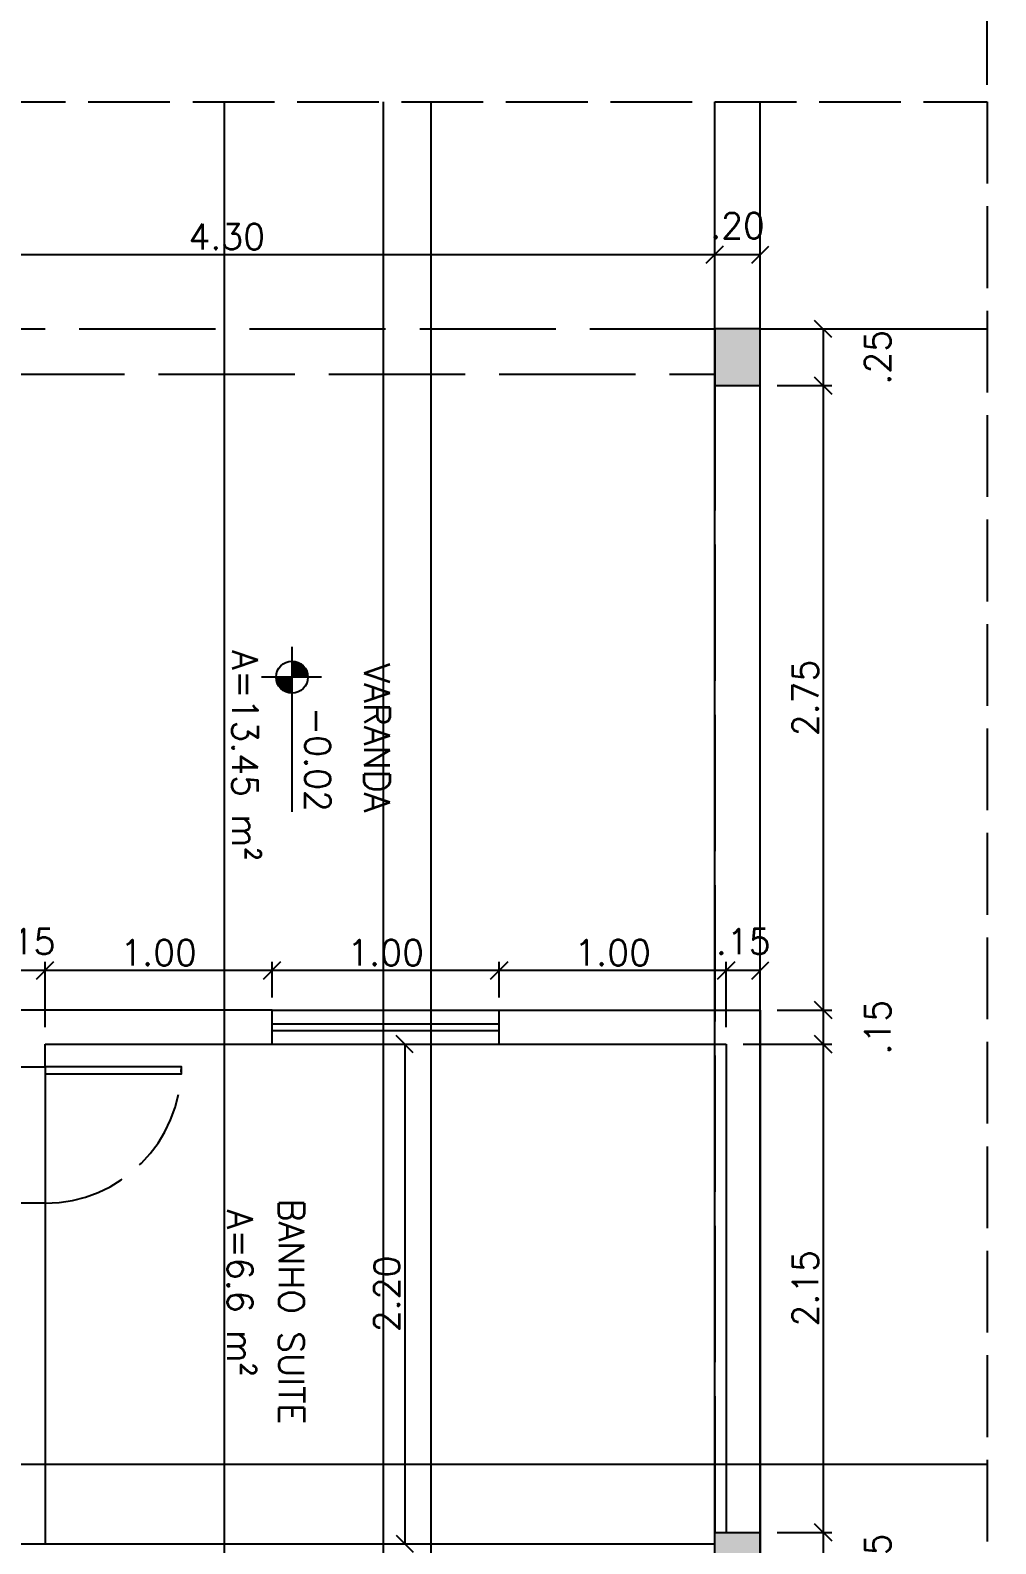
# Model space of a CAD drawing. Header units: inches. Extents: x -2 to 120, y -6 to 26.
# Drawn here: x 113.92 to 118.17, y 9.91 to 16.57 of the extents above; entities that cross this region are included whole.
import ezdxf

# ---------------------------------------------------------------- set-up
doc = ezdxf.new("R2010")
doc.units = ezdxf.units.IN
doc.header["$MEASUREMENT"] = 0
doc.linetypes.add('ACAD_ISO02W100', pattern=[15, 12, -3])
for name, color, linetype in [('Alvenaria', 4, 'Continuous'), ('ARQ-COTAS', 1, 'Continuous'), ('ARQ-NIVEL', 1, 'Continuous'), ('ARQ-TEXTO2', 2, 'Continuous'), ('ARQ-TEXTO3', 3, 'Continuous'), ('Estrutura', 6, 'Continuous'), ('Hachura', 8, 'Continuous'), ('Janela', 3, 'Continuous'), ('Peitoril', 1, 'Continuous'), ('Porta', 3, 'Continuous'), ('Projecao', 1, 'ACAD_ISO02W100'), ('Soleira', 1, 'Continuous')]:
    doc.layers.add(name, color=color, linetype=linetype)
doc.layers.get('0').off()
doc.styles.add('ROMANS', font='romans.shx')
doc.dimstyles.new('1-75', dxfattribs={"dimscale": 0.75, "dimtxt": 0.15, "dimasz": 0.1, "dimexe": 0.05, "dimexo": 0.1, "dimgap": 0.03, "dimtad": 1, "dimzin": 5, "dimdsep": 46, "dimtxsty": 'ROMANS', "dimblk": 'OBLIQUE', "dimcen": 0, "dimclrd": 256, "dimclre": 256, "dimclrt": 2, "dimadec": 0, "dimazin": 0, "dimtfac": 1, "dimtofl": 0, "dimtmove": 2, "dimatfit": 3, "dimfxl": 0.04, "dimtolj": 1, "dimtzin": 1, "dimarcsym": 0})

# ---------------------------------------------------------------- blocks, each defined once
blk = doc.blocks.new('nivel planta')
at = {"layer": 'ARQ-NIVEL', "color": 1}
for p, q in [((-0.7909, 0.174), (-0.7909, -0.1786)), ((0, 0), (-0.9695, 0)), ((-0.8843, 0.007), (-0.7909, 0.007)), ((-0.8834, 0.0148), (-0.7909, 0.0148)), ((-0.8818, 0.0226), (-0.7909, 0.0226)), ((-0.8795, 0.0304), (-0.7909, 0.0304)), ((-0.8764, 0.0382), (-0.7909, 0.0382)), ((-0.8725, 0.0461), (-0.7909, 0.0461)), ((-0.8676, 0.0539), (-0.7909, 0.0539)), ((-0.8615, 0.0617), (-0.7909, 0.0617)), ((-0.8538, 0.0695), (-0.7909, 0.0695)), ((-0.8439, 0.0773), (-0.7909, 0.0773)), ((-0.8301, 0.0851), (-0.7909, 0.0851)), ((-0.7909, -0.0008), (-0.6971, -0.0008)), ((-0.7909, -0.0086), (-0.6975, -0.0086)), ((-0.7909, -0.0164), (-0.6986, -0.0164)), ((-0.7909, -0.0243), (-0.7003, -0.0243)), ((-0.7909, -0.0321), (-0.7028, -0.0321)), ((-0.7909, -0.0399), (-0.706, -0.0399)), ((-0.7909, -0.0477), (-0.7101, -0.0477)), ((-0.7909, -0.0555), (-0.7153, -0.0555)), ((-0.7909, -0.0633), (-0.7217, -0.0633)), ((-0.7909, -0.0711), (-0.7298, -0.0711)), ((-0.7909, -0.0789), (-0.7403, -0.0789)), ((-0.7909, -0.0868), (-0.7553, -0.0868))]:
    blk.add_line(p, q, dxfattribs=at)
blk.add_circle((-0.7909, 0), 0.0937, dxfattribs=at)
blk = doc.blocks.new('_Oblique')
at = {"color": 0, "linetype": 'ByBlock', "lineweight": -2}
blk.add_line((-0.5, -0.5), (0.5, 0.5), dxfattribs=at)
blk = doc.blocks.new('*D1143')
at = {"layer": 'ARQ-COTAS', "lineweight": -2, "transparency": 16777216}
for p, q in [((117.2074, 9.9599), (117.4472, 9.9599)), ((117.4097, 9.9599), (117.4097, 9.7099)), ((117.2074, 9.7099), (117.4472, 9.7099))]:
    blk.add_line(p, q, dxfattribs=at)
at = {"layer": 'DEFPOINTS', "color": 0, "transparency": 16777216}
for p in [(117.1324, 9.9599), (117.1324, 9.7099), (117.4097, 9.7099)]:
    blk.add_point(p, dxfattribs=at)
at = {"layer": 'ARQ-COTAS', "lineweight": -2, "transparency": 16777216, "xscale": 0.07500000000000001, "yscale": 0.07500000000000001, "zscale": 0.07500000000000001}
for p, rotation in [((117.4097, 9.9599), 90), ((117.4097, 9.7099), 270)]:
    blk.add_blockref('_Oblique', p, dxfattribs=dict(at, rotation=rotation))
at = {"layer": 'ARQ-COTAS', "color": 2, "transparency": 16777216, "insert": (117.6497, 9.8349), "char_height": 0.1125, "attachment_point": 5, "rotation": 90, "style": 'ROMANS'}
blk.add_mtext('\\A1;.25', dxfattribs=at)
blk = doc.blocks.new('*D1145')
at = {"layer": 'ARQ-COTAS', "lineweight": -2, "transparency": 16777216}
for p, q in [((117.0574, 12.1099), (117.4472, 12.1099)), ((117.4097, 12.1099), (117.4097, 9.9599)), ((117.2074, 9.9599), (117.4472, 9.9599))]:
    blk.add_line(p, q, dxfattribs=at)
at = {"layer": 'DEFPOINTS', "color": 0, "transparency": 16777216}
for p in [(116.9824, 12.1099), (117.1324, 9.9599), (117.4097, 9.9599)]:
    blk.add_point(p, dxfattribs=at)
at = {"layer": 'ARQ-COTAS', "lineweight": -2, "transparency": 16777216, "xscale": 0.07500000000000001, "yscale": 0.07500000000000001, "zscale": 0.07500000000000001}
for p, rotation in [((117.4097, 12.1099), 90), ((117.4097, 9.9599), 270)]:
    blk.add_blockref('_Oblique', p, dxfattribs=dict(at, rotation=rotation))
at = {"layer": 'ARQ-COTAS', "color": 2, "transparency": 16777216, "insert": (117.331, 11.0349), "char_height": 0.1125, "attachment_point": 5, "rotation": 90, "style": 'ROMANS'}
blk.add_mtext('\\A1;2.15', dxfattribs=at)
blk = doc.blocks.new('*D1146')
at = {"layer": 'ARQ-COTAS', "lineweight": -2, "transparency": 16777216}
for p, q in [((117.2074, 12.2599), (117.4472, 12.2599)), ((117.4097, 12.2599), (117.4097, 12.1099)), ((117.2074, 12.1099), (117.4472, 12.1099))]:
    blk.add_line(p, q, dxfattribs=at)
at = {"layer": 'DEFPOINTS', "color": 0, "transparency": 16777216}
for p in [(117.1324, 12.2599), (117.1324, 12.1099), (117.4097, 12.1099)]:
    blk.add_point(p, dxfattribs=at)
at = {"layer": 'ARQ-COTAS', "lineweight": -2, "transparency": 16777216, "xscale": 0.07500000000000001, "yscale": 0.07500000000000001, "zscale": 0.07500000000000001}
for p, rotation in [((117.4097, 12.2599), 90), ((117.4097, 12.1099), 270)]:
    blk.add_blockref('_Oblique', p, dxfattribs=dict(at, rotation=rotation))
at = {"layer": 'ARQ-COTAS', "color": 2, "transparency": 16777216, "insert": (117.6497, 12.1849), "char_height": 0.1125, "attachment_point": 5, "rotation": 90, "style": 'ROMANS'}
blk.add_mtext('\\A1;.15', dxfattribs=at)
blk = doc.blocks.new('*D1147')
at = {"layer": 'ARQ-COTAS', "lineweight": -2, "transparency": 16777216}
for p, q in [((117.2074, 15.0099), (117.4472, 15.0099)), ((117.4097, 15.0099), (117.4097, 12.2599)), ((117.2074, 12.2599), (117.4472, 12.2599))]:
    blk.add_line(p, q, dxfattribs=at)
at = {"layer": 'DEFPOINTS', "color": 0, "transparency": 16777216}
for p in [(117.1324, 15.0099), (117.1324, 12.2599), (117.4097, 12.2599)]:
    blk.add_point(p, dxfattribs=at)
at = {"layer": 'ARQ-COTAS', "lineweight": -2, "transparency": 16777216, "xscale": 0.07500000000000001, "yscale": 0.07500000000000001, "zscale": 0.07500000000000001}
for p, rotation in [((117.4097, 15.0099), 90), ((117.4097, 12.2599), 270)]:
    blk.add_blockref('_Oblique', p, dxfattribs=dict(at, rotation=rotation))
at = {"layer": 'ARQ-COTAS', "color": 2, "transparency": 16777216, "insert": (117.331, 13.6349), "char_height": 0.1125, "attachment_point": 5, "rotation": 90, "style": 'ROMANS'}
blk.add_mtext('\\A1;2.75', dxfattribs=at)
blk = doc.blocks.new('*D1148')
at = {"layer": 'ARQ-COTAS', "lineweight": -2, "transparency": 16777216}
for p, q in [((117.2074, 15.2599), (117.4472, 15.2599)), ((117.4097, 15.2599), (117.4097, 15.0099)), ((117.2074, 15.0099), (117.4472, 15.0099))]:
    blk.add_line(p, q, dxfattribs=at)
at = {"layer": 'DEFPOINTS', "color": 0, "transparency": 16777216}
for p in [(117.1324, 15.2599), (117.1324, 15.0099), (117.4097, 15.0099)]:
    blk.add_point(p, dxfattribs=at)
at = {"layer": 'ARQ-COTAS', "lineweight": -2, "transparency": 16777216, "xscale": 0.07500000000000001, "yscale": 0.07500000000000001, "zscale": 0.07500000000000001}
for p, rotation in [((117.4097, 15.2599), 90), ((117.4097, 15.0099), 270)]:
    blk.add_blockref('_Oblique', p, dxfattribs=dict(at, rotation=rotation))
at = {"layer": 'ARQ-COTAS', "color": 2, "transparency": 16777216, "insert": (117.6497, 15.1349), "char_height": 0.1125, "attachment_point": 5, "rotation": 90, "style": 'ROMANS'}
blk.add_mtext('\\A1;.25', dxfattribs=at)
blk = doc.blocks.new('*D1186')
at = {"layer": 'ARQ-COTAS', "lineweight": -2, "transparency": 16777216}
for p, q in [((112.6324, 15.3349), (112.6324, 15.6247)), ((116.9324, 15.3349), (116.9324, 15.6247)), ((112.6324, 15.5872), (116.9324, 15.5872))]:
    blk.add_line(p, q, dxfattribs=at)
at = {"layer": 'DEFPOINTS', "color": 0, "transparency": 16777216}
for p in [(116.9324, 15.5872), (112.6324, 15.2599), (116.9324, 15.2599)]:
    blk.add_point(p, dxfattribs=at)
at = {"layer": 'ARQ-COTAS', "lineweight": -2, "transparency": 16777216, "xscale": 0.07500000000000001, "yscale": 0.07500000000000001, "zscale": 0.07500000000000001, "rotation": 180}
blk.add_blockref('_Oblique', (112.6324, 15.5872), dxfattribs=at)
at = {"layer": 'ARQ-COTAS', "lineweight": -2, "transparency": 16777216, "xscale": 0.07500000000000001, "yscale": 0.07500000000000001, "zscale": 0.07500000000000001}
blk.add_blockref('_Oblique', (116.9324, 15.5872), dxfattribs=at)
at = {"layer": 'ARQ-COTAS', "color": 2, "transparency": 16777216, "insert": (114.7824, 15.666), "char_height": 0.1125, "attachment_point": 5, "style": 'ROMANS'}
blk.add_mtext('\\A1;4.30', dxfattribs=at)
blk = doc.blocks.new('*D1187')
at = {"layer": 'ARQ-COTAS', "lineweight": -2, "transparency": 16777216}
for p, q in [((116.9324, 15.3349), (116.9324, 15.6247)), ((117.1324, 15.3349), (117.1324, 15.6247)), ((116.9324, 15.5872), (117.1324, 15.5872))]:
    blk.add_line(p, q, dxfattribs=at)
at = {"layer": 'DEFPOINTS', "color": 0, "transparency": 16777216}
for p in [(117.1324, 15.5872), (116.9324, 15.2599), (117.1324, 15.2599)]:
    blk.add_point(p, dxfattribs=at)
at = {"layer": 'ARQ-COTAS', "lineweight": -2, "transparency": 16777216, "xscale": 0.07500000000000001, "yscale": 0.07500000000000001, "zscale": 0.07500000000000001, "rotation": 180}
blk.add_blockref('_Oblique', (116.9324, 15.5872), dxfattribs=at)
at = {"layer": 'ARQ-COTAS', "lineweight": -2, "transparency": 16777216, "xscale": 0.07500000000000001, "yscale": 0.07500000000000001, "zscale": 0.07500000000000001}
blk.add_blockref('_Oblique', (117.1324, 15.5872), dxfattribs=at)
at = {"layer": 'ARQ-COTAS', "color": 2, "transparency": 16777216, "insert": (117.0324, 15.7147), "char_height": 0.1125, "attachment_point": 5, "style": 'ROMANS'}
blk.add_mtext('\\A1;.20', dxfattribs=at)
blk = doc.blocks.new('*D1188')
at = {"layer": 'ARQ-COTAS', "lineweight": -2, "transparency": 16777216}
for p, q in [((103.1324, 16.3349), (103.1324, 16.8373)), ((103.1324, 16.7998), (118.1324, 16.7998)), ((118.1324, 16.3349), (118.1324, 16.8373))]:
    blk.add_line(p, q, dxfattribs=at)
at = {"layer": 'DEFPOINTS', "color": 0, "transparency": 16777216}
for p in [(118.1324, 16.7998), (103.1324, 16.2599), (118.1324, 16.2599)]:
    blk.add_point(p, dxfattribs=at)
at = {"layer": 'ARQ-COTAS', "lineweight": -2, "transparency": 16777216, "xscale": 0.07500000000000001, "yscale": 0.07500000000000001, "zscale": 0.07500000000000001, "rotation": 180}
blk.add_blockref('_Oblique', (103.1324, 16.7998), dxfattribs=at)
at = {"layer": 'ARQ-COTAS', "lineweight": -2, "transparency": 16777216, "xscale": 0.07500000000000001, "yscale": 0.07500000000000001, "zscale": 0.07500000000000001}
blk.add_blockref('_Oblique', (118.1324, 16.7998), dxfattribs=at)
at = {"layer": 'ARQ-COTAS', "color": 2, "transparency": 16777216, "insert": (110.6324, 16.8786), "char_height": 0.1125, "attachment_point": 5, "style": 'ROMANS'}
blk.add_mtext('\\A1;15.00', dxfattribs=at)
blk = doc.blocks.new('*D1217')
at = {"layer": 'ARQ-COTAS', "lineweight": -2, "transparency": 16777216}
for p, q in [((114.9824, 12.3151), (114.9824, 12.4719)), ((115.9824, 12.3151), (115.9824, 12.4719)), ((115.9824, 12.4344), (114.9824, 12.4344))]:
    blk.add_line(p, q, dxfattribs=at)
at = {"layer": 'DEFPOINTS', "color": 0, "transparency": 16777216}
for p in [(114.9824, 12.4344), (114.9824, 12.2401), (115.9824, 12.2401)]:
    blk.add_point(p, dxfattribs=at)
at = {"layer": 'ARQ-COTAS', "lineweight": -2, "transparency": 16777216, "xscale": 0.07500000000000001, "yscale": 0.07500000000000001, "zscale": 0.07500000000000001, "rotation": 180}
blk.add_blockref('_Oblique', (114.9824, 12.4344), dxfattribs=at)
at = {"layer": 'ARQ-COTAS', "lineweight": -2, "transparency": 16777216, "xscale": 0.07500000000000001, "yscale": 0.07500000000000001, "zscale": 0.07500000000000001}
blk.add_blockref('_Oblique', (115.9824, 12.4344), dxfattribs=at)
at = {"layer": 'ARQ-COTAS', "color": 2, "transparency": 16777216, "insert": (115.4824, 12.5131), "char_height": 0.1125, "attachment_point": 5, "style": 'ROMANS'}
blk.add_mtext('\\A1;1.00', dxfattribs=at)
blk = doc.blocks.new('*D1218')
at = {"layer": 'ARQ-COTAS', "lineweight": -2, "transparency": 16777216}
for p, q in [((115.9824, 12.3349), (115.9824, 12.4719)), ((116.9824, 12.1849), (116.9824, 12.4719)), ((116.9824, 12.4344), (115.9824, 12.4344))]:
    blk.add_line(p, q, dxfattribs=at)
at = {"layer": 'DEFPOINTS', "color": 0, "transparency": 16777216}
for p in [(115.9824, 12.4344), (115.9824, 12.2599), (116.9824, 12.1099)]:
    blk.add_point(p, dxfattribs=at)
at = {"layer": 'ARQ-COTAS', "lineweight": -2, "transparency": 16777216, "xscale": 0.07500000000000001, "yscale": 0.07500000000000001, "zscale": 0.07500000000000001, "rotation": 180}
blk.add_blockref('_Oblique', (115.9824, 12.4344), dxfattribs=at)
at = {"layer": 'ARQ-COTAS', "lineweight": -2, "transparency": 16777216, "xscale": 0.07500000000000001, "yscale": 0.07500000000000001, "zscale": 0.07500000000000001}
blk.add_blockref('_Oblique', (116.9824, 12.4344), dxfattribs=at)
at = {"layer": 'ARQ-COTAS', "color": 2, "transparency": 16777216, "insert": (116.4824, 12.5131), "char_height": 0.1125, "attachment_point": 5, "style": 'ROMANS'}
blk.add_mtext('\\A1;1.00', dxfattribs=at)
blk = doc.blocks.new('*D1219')
at = {"layer": 'ARQ-COTAS', "lineweight": -2, "transparency": 16777216}
for p, q in [((116.9824, 12.1849), (116.9824, 12.4719)), ((117.1324, 12.3349), (117.1324, 12.4719)), ((117.1324, 12.4344), (116.9824, 12.4344))]:
    blk.add_line(p, q, dxfattribs=at)
at = {"layer": 'DEFPOINTS', "color": 0, "transparency": 16777216}
for p in [(116.9824, 12.4344), (117.1324, 12.2599), (116.9824, 12.1099)]:
    blk.add_point(p, dxfattribs=at)
at = {"layer": 'ARQ-COTAS', "lineweight": -2, "transparency": 16777216, "xscale": 0.07500000000000001, "yscale": 0.07500000000000001, "zscale": 0.07500000000000001, "rotation": 180}
blk.add_blockref('_Oblique', (116.9824, 12.4344), dxfattribs=at)
at = {"layer": 'ARQ-COTAS', "lineweight": -2, "transparency": 16777216, "xscale": 0.07500000000000001, "yscale": 0.07500000000000001, "zscale": 0.07500000000000001}
blk.add_blockref('_Oblique', (117.1324, 12.4344), dxfattribs=at)
at = {"layer": 'ARQ-COTAS', "color": 2, "transparency": 16777216, "insert": (117.0574, 12.5619), "char_height": 0.1125, "attachment_point": 5, "style": 'ROMANS'}
blk.add_mtext('\\A1;.15', dxfattribs=at)
blk = doc.blocks.new('*D1221')
at = {"layer": 'ARQ-COTAS', "lineweight": -2, "transparency": 16777216}
for p, q in [((113.8324, 12.1849), (113.8324, 12.4719)), ((113.9824, 12.1849), (113.9824, 12.4719)), ((113.9824, 12.4344), (113.8324, 12.4344))]:
    blk.add_line(p, q, dxfattribs=at)
at = {"layer": 'DEFPOINTS', "color": 0, "transparency": 16777216}
for p in [(113.8324, 12.4344), (113.8324, 12.1099), (113.9824, 12.1099)]:
    blk.add_point(p, dxfattribs=at)
at = {"layer": 'ARQ-COTAS', "lineweight": -2, "transparency": 16777216, "xscale": 0.07500000000000001, "yscale": 0.07500000000000001, "zscale": 0.07500000000000001, "rotation": 180}
blk.add_blockref('_Oblique', (113.8324, 12.4344), dxfattribs=at)
at = {"layer": 'ARQ-COTAS', "lineweight": -2, "transparency": 16777216, "xscale": 0.07500000000000001, "yscale": 0.07500000000000001, "zscale": 0.07500000000000001}
blk.add_blockref('_Oblique', (113.9824, 12.4344), dxfattribs=at)
at = {"layer": 'ARQ-COTAS', "color": 2, "transparency": 16777216, "insert": (113.9074, 12.5619), "char_height": 0.1125, "attachment_point": 5, "style": 'ROMANS'}
blk.add_mtext('\\A1;.15', dxfattribs=at)
blk = doc.blocks.new('*D1222')
at = {"layer": 'ARQ-COTAS', "lineweight": -2, "transparency": 16777216}
for p, q in [((113.9824, 12.1849), (113.9824, 12.4719)), ((114.9824, 12.3349), (114.9824, 12.4719)), ((114.9824, 12.4344), (113.9824, 12.4344))]:
    blk.add_line(p, q, dxfattribs=at)
at = {"layer": 'DEFPOINTS', "color": 0, "transparency": 16777216}
for p in [(113.9824, 12.4344), (114.9824, 12.2599), (113.9824, 12.1099)]:
    blk.add_point(p, dxfattribs=at)
at = {"layer": 'ARQ-COTAS', "lineweight": -2, "transparency": 16777216, "xscale": 0.07500000000000001, "yscale": 0.07500000000000001, "zscale": 0.07500000000000001, "rotation": 180}
blk.add_blockref('_Oblique', (113.9824, 12.4344), dxfattribs=at)
at = {"layer": 'ARQ-COTAS', "lineweight": -2, "transparency": 16777216, "xscale": 0.07500000000000001, "yscale": 0.07500000000000001, "zscale": 0.07500000000000001}
blk.add_blockref('_Oblique', (114.9824, 12.4344), dxfattribs=at)
at = {"layer": 'ARQ-COTAS', "color": 2, "transparency": 16777216, "insert": (114.4824, 12.5131), "char_height": 0.1125, "attachment_point": 5, "style": 'ROMANS'}
blk.add_mtext('\\A1;1.00', dxfattribs=at)
blk = doc.blocks.new('*D1226')
at = {"layer": 'ARQ-COTAS', "lineweight": -2, "transparency": 16777216}
for p, q in [((115.4913, 12.1099), (115.5288, 12.1099)), ((115.5663, 12.1099), (115.5663, 9.9099)), ((115.4913, 9.9099), (115.5288, 9.9099))]:
    blk.add_line(p, q, dxfattribs=at)
at = {"layer": 'DEFPOINTS', "color": 0, "transparency": 16777216}
for p in [(115.5663, 12.1099), (115.5663, 9.9099), (115.5663, 9.9099)]:
    blk.add_point(p, dxfattribs=at)
at = {"layer": 'ARQ-COTAS', "lineweight": -2, "transparency": 16777216, "xscale": 0.07500000000000001, "yscale": 0.07500000000000001, "zscale": 0.07500000000000001}
for p, rotation in [((115.5663, 12.1099), 90), ((115.5663, 9.9099), 270)]:
    blk.add_blockref('_Oblique', p, dxfattribs=dict(at, rotation=rotation))
at = {"layer": 'ARQ-COTAS', "color": 2, "transparency": 16777216, "insert": (115.4875, 11.0099), "char_height": 0.1125, "attachment_point": 5, "rotation": 90, "style": 'ROMANS'}
blk.add_mtext('\\A1;2.20', dxfattribs=at)

msp = doc.modelspace()

# ---------------------------------------------------------------- hatches: boundary and pattern name
at = {"layer": 'Hachura', "ltscale": 0.03}
h = msp.add_hatch(dxfattribs=at)
h.set_pattern_fill('AR-CONC', color=256, scale=0.01, angle=-90)
h.set_pattern_definition([(320, (104.13239, 15.25994), (-0.00627521, -0.07172602), [0.0075, -0.0825]), (265, (104.13239, 15.25994), (0.0752192, 0.01387513), [0.006, -0.066]), (10.45144, (104.131866, 15.25396), (0.068944, -0.05785088), [0.00637402, -0.0701142]), (316.1842, (104.15239, 15.25994), (-0.01655193, -0.10672413), [0.01125, -0.12375]), (6.63564, (104.15101, 15.25105), (0.09741186, -0.0934662), [0.00956103, -0.1051714]), (261.18416, (104.15239, 15.25994), (0.09741186, -0.0934662), [0.009, -0.099]), (291, (104.14739, 15.24994), (-0.04026189, -0.0596907), [0.0075, -0.0825]), (236, (104.14739, 15.24994), (0.072515, -0.02433153), [0.006, -0.066]), (341.45144, (104.14403, 15.244966), (0.03225312, -0.08402224), [0.00637402, -0.0701142]), (307.5, (104.132388, 15.25994), (0.033289385, -0.001215986), [0, -0.0652, 0, -0.067, 0, -0.06625]), (277.5, (104.13239, 15.25994), (0.03944117, -0.026306954), [0, -0.0382, 0, -0.0637, 0, -0.02525]), (237.5, (104.132388, 15.28224), (-0.002255487, -0.053382244), [0, -0.025, 0, -0.078, 0, -0.1035]), (227.5, (104.13239, 15.29224), (0.0100105, -0.05831862), [0, -0.0325, 0, -0.0518, 0, -0.0735])])
h.paths.add_polyline_path([(109.2324, 15.0599), (109.2324, 15.2599), (108.9824, 15.2599), (108.9824, 15.0599)])
h.paths.add_polyline_path([(112.0324, 15.2599), (112.0324, 15.0599), (112.2824, 15.0599), (112.2824, 15.2599)])
h.paths.add_polyline_path([(112.2822, 9.7599), (112.2822, 9.9099), (112.0324, 9.9099), (112.0324, 9.7599)])
h.paths.add_polyline_path([(109.2324, 9.7599), (109.2324, 9.9099), (108.9824, 9.9099), (108.9824, 9.7599)])
h.paths.add_polyline_path([(109.2324, 4.2599), (109.2324, 4.4099), (108.9824, 4.4099), (108.9824, 4.2599)])
h.paths.add_polyline_path([(112.2821, 4.2599), (112.2821, 4.4099), (112.0324, 4.4099), (112.0324, 4.2599)])
h.paths.add_polyline_path([(116.9324, 15.0099), (117.1324, 15.0099), (117.1324, 15.2599), (116.9324, 15.2599)])
h.paths.add_polyline_path([(117.1324, 9.7099), (117.1324, 9.9599), (116.9324, 9.9599), (116.9324, 9.7099)])
h.paths.add_polyline_path([(117.1324, 4.5099), (116.9324, 4.5099), (116.9324, 4.2599), (117.1324, 4.2599)])
h.paths.add_polyline_path([(117.1324, 0.5099), (116.9324, 0.5099), (116.9324, 0.2599), (117.1324, 0.2599)])
h.paths.add_polyline_path([(109.2324, 0.4499), (108.9824, 0.4499), (108.9824, 0.2499), (109.2324, 0.2499)])
h.paths.add_polyline_path([(104.3324, 0.2499), (104.3324, 0.4999), (104.1324, 0.4999), (104.1324, 0.2499)])
h.paths.add_polyline_path([(104.3324, 4.1999), (104.3324, 4.4499), (104.1324, 4.4499), (104.1324, 4.1999)])
h.paths.add_polyline_path([(104.3324, 9.7099), (104.3324, 9.9599), (104.1324, 9.9599), (104.1324, 9.7099)])
h.paths.add_polyline_path([(104.3324, 15.0099), (104.3324, 15.2599), (104.1324, 15.2599), (104.1324, 15.0099)])
h.paths.add_polyline_path([(110.6551, 1.585), (110.6551, 1.0519), (110.8239, 1.0519), (110.8239, 1.585)], flags=9)
h.paths.add_polyline_path([(110.8201, 1.7375), (110.8201, 1.1562), (110.9888, 1.1562), (110.9888, 1.7375)], flags=9)

# ---------------------------------------------------------------- linework, layer by layer
at = {"layer": 'Alvenaria', "ltscale": 0.03}
for p, q in [((114.7724, 2.9599), (114.7724, 16.2599)), ((115.4724, 2.9599), (115.4724, 16.2599)), ((115.6824, 2.8099), (115.6824, 16.2599)), ((116.9324, 0.5099), (116.9324, 16.2599)), ((117.1324, 4.2599), (117.1324, 16.2599)), ((117.1324, 15.2599), (118.1324, 15.2599)), ((104.1324, 10.2599), (118.1324, 10.2599))]:
    msp.add_line(p, q, dxfattribs=at)
at = {"layer": 'Alvenaria'}
for p, q in [((114.9824, 12.2599), (112.6324, 12.2599)), ((114.9824, 12.1099), (114.9824, 12.2599)), ((115.9824, 12.1099), (115.9824, 12.2599)), ((115.9824, 12.2599), (117.1324, 12.2599)), ((117.1324, 12.2599), (117.1324, 9.9599)), ((113.9824, 12.0099), (113.9824, 12.1099)), ((113.9824, 12.1099), (114.9824, 12.1099)), ((115.9824, 12.1099), (116.9824, 12.1099)), ((116.9824, 12.1099), (116.9824, 9.9599)), ((113.8324, 12.0099), (113.9824, 12.0099)), ((113.9824, 11.4099), (113.8324, 11.4099)), ((113.9824, 11.4099), (113.9824, 9.9099)), ((113.9824, 9.9099), (116.9324, 9.9099))]:
    msp.add_line(p, q, dxfattribs=at)
at = {"layer": 'Estrutura', "ltscale": 0.05}
for p, q in [((116.9324, 15.2599), (116.9324, 15.0099)), ((117.1324, 15.2599), (116.9324, 15.2599)), ((117.1324, 15.0099), (117.1324, 15.2599)), ((116.9324, 15.0099), (117.1324, 15.0099))]:
    msp.add_line(p, q, dxfattribs=at)
at = {"layer": 'Estrutura'}
for p, q in [((116.9324, 9.7099), (116.9324, 9.9599)), ((116.9324, 9.9599), (117.1324, 9.9599)), ((117.1324, 9.9599), (117.1324, 9.7099))]:
    msp.add_line(p, q, dxfattribs=at)
at = {"layer": 'Janela'}
for p, q in [((114.9824, 12.1999), (115.9824, 12.1999)), ((114.9824, 12.1699), (115.9824, 12.1699))]:
    msp.add_line(p, q, dxfattribs=at)
at = {"layer": 'Peitoril'}
for p, q in [((114.9824, 12.2599), (115.9824, 12.2599)), ((114.9824, 12.1099), (115.9824, 12.1099))]:
    msp.add_line(p, q, dxfattribs=at)
at = {"layer": 'Porta', "ltscale": 0.05}
msp.add_lwpolyline([(113.9824, 12.0099), (113.9824, 11.9799), (114.5824, 11.9799), (114.5824, 12.0099)], close=True, dxfattribs=at)
at = {"layer": 'Projecao', "ltscale": 0.03}
for p, q in [((103.1324, 16.2599), (118.1324, 16.2599)), ((118.1324, 16.2599), (118.1324, -0.7401))]:
    msp.add_line(p, q, dxfattribs=at)
at = {"layer": 'Projecao', "ltscale": 0.05}
for p, q in [((112.6324, 15.2599), (116.9324, 15.2599)), ((109.2324, 15.0599), (116.9324, 15.0599)), ((116.9324, 15.0599), (116.9324, 0.5099)), ((117.1324, 12.2599), (117.1324, 15.0099)), ((112.2824, 9.9099), (116.9324, 9.9099))]:
    msp.add_line(p, q, dxfattribs=at)
at = {"layer": 'Projecao', "ltscale": 0.03}
msp.add_arc((113.9824, 12.0099), 0.6, 270, 0, dxfattribs=at)
at = {"layer": 'Soleira'}
msp.add_line((113.9824, 12.0099), (113.9824, 11.4099), dxfattribs=at)

# ---------------------------------------------------------------- block references
at = {"layer": 'ARQ-NIVEL', "xscale": 0.75, "yscale": 0.75, "zscale": 0.75, "rotation": 270.0000000000001}
msp.add_blockref('nivel planta', (115.0699, 13.1331), dxfattribs=at)

# ---------------------------------------------------------------- texts
at = {"layer": 'ARQ-NIVEL', "color": 2, "insert": (115.127, 13.1328), "char_height": 0.1125, "attachment_point": 9, "rotation": 270, "style": 'ROMANS'}
msp.add_mtext('-0.02', dxfattribs=at)
at = {"layer": 'ARQ-TEXTO2', "char_height": 0.1125, "attachment_point": 1, "rotation": 270, "style": 'ROMANS'}
for s, insert in [('A=13.45 m²', (114.9189, 13.8442)), ('A=6.6 m²', (114.8975, 11.3809))]:
    msp.add_mtext(s, dxfattribs=dict(at, insert=insert))
at = {"layer": 'ARQ-TEXTO3', "char_height": 0.1125, "attachment_point": 5, "rotation": 270, "style": 'ROMANS'}
for s, insert in [('VARANDA', (115.4443, 13.4583)), ('BANHO SUITE', (115.0678, 10.9322))]:
    msp.add_mtext(s, dxfattribs=dict(at, insert=insert))

# ---------------------------------------------------------------- dimensions: what is measured, and where the dimension line sits
at = {"layer": 'ARQ-COTAS'}
for base, p1, p2, picture, middle in [((118.1324, 16.7998), (103.1324, 16.2599), (118.1324, 16.2599), '*D1188', (110.6324, 16.8786)), ((116.9324, 15.5872), (112.6324, 15.2599), (116.9324, 15.2599), '*D1186', (114.7824, 15.666)), ((117.1324, 15.5872), (116.9324, 15.2599), (117.1324, 15.2599), '*D1187', (117.0324, 15.7147))]:
    dim = msp.add_linear_dim(base=base, p1=p1, p2=p2, dimstyle='1-75', dxfattribs=at)
    dim.commit()
    dim.dimension.update_dxf_attribs({"geometry": picture, "text_midpoint": middle})
for base, p1, p2, angle, picture, middle in [((117.4097, 15.0099), (117.1324, 15.2599), (117.1324, 15.0099), 270, '*D1148', (117.6497, 15.1349)), ((117.4097, 12.2599), (117.1324, 15.0099), (117.1324, 12.2599), 270, '*D1147', (117.331, 13.6349)), ((113.8324, 12.4344), (113.9824, 12.1099), (113.8324, 12.1099), 180, '*D1221', (113.9074, 12.5619)), ((116.9824, 12.4344), (117.1324, 12.2599), (116.9824, 12.1099), 180, '*D1219', (117.0574, 12.5619)), ((113.9824, 12.4344), (114.9824, 12.2599), (113.9824, 12.1099), 180, '*D1222', (114.4824, 12.5131)), ((114.9824, 12.4344), (115.9824, 12.2401), (114.9824, 12.2401), 180, '*D1217', (115.4824, 12.5131)), ((115.9824, 12.4344), (116.9824, 12.1099), (115.9824, 12.2599), 180, '*D1218', (116.4824, 12.5131)), ((117.4097, 12.1099), (117.1324, 12.2599), (117.1324, 12.1099), 270, '*D1146', (117.6497, 12.1849)), ((115.5663, 9.9099), (115.5663, 12.1099), (115.5663, 9.9099), 270, '*D1226', (115.4875, 11.0099)), ((117.4097, 9.9599), (116.9824, 12.1099), (117.1324, 9.9599), 270, '*D1145', (117.331, 11.0349)), ((117.4097, 9.7099), (117.1324, 9.9599), (117.1324, 9.7099), 270, '*D1143', (117.6497, 9.8349))]:
    dim = msp.add_linear_dim(base=base, p1=p1, p2=p2, angle=angle, dimstyle='1-75', dxfattribs=at)
    dim.commit()
    dim.dimension.update_dxf_attribs({"geometry": picture, "text_midpoint": middle})

doc.saveas('drawing.dxf')
